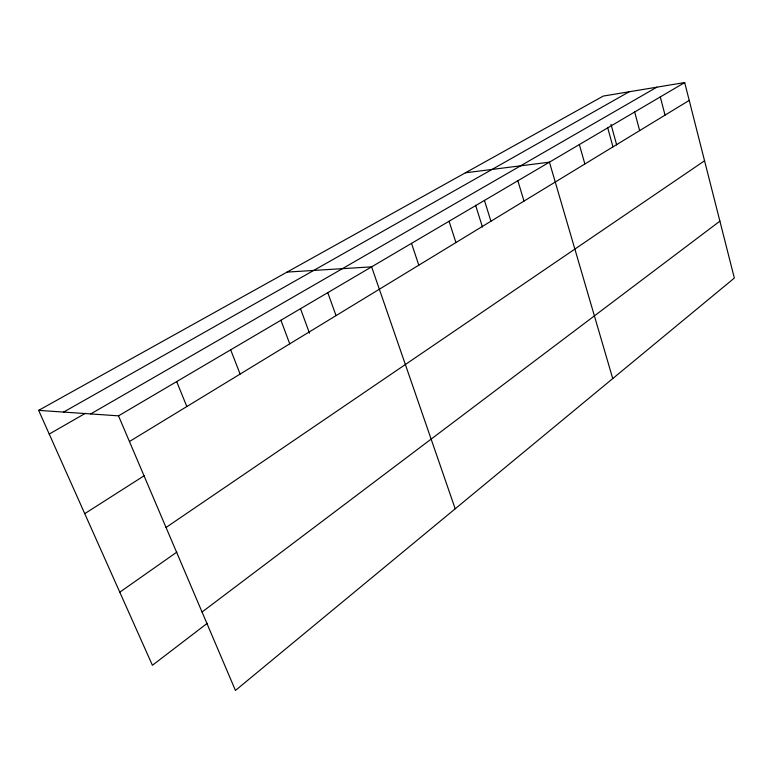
<?xml version="1.0" encoding="UTF-8"?>
<svg xmlns="http://www.w3.org/2000/svg" width="773" height="773" viewBox="0 0 773 773"><rect width="100%" height="100%" fill="white"/><g stroke="black" fill="none" stroke-linecap="round" stroke-linejoin="round"><path stroke-width="1.16" d="M207.241 623.328L152.407 665.282L38.65 410.366L603.259 96.074L684.685 82.556L734.35 278.058L235.446 690.444L118.511 415.845L38.65 410.366M202.053 612.023L719.895 221.155M119.786 592.186L176.901 552.077M166.05 527.476L704.561 160.784M84.74 513.649L144.232 475.714M129.449 441.518L689.216 100.403M118.511 415.845L684.685 82.556M90.702 413.932L656.857 87.175M49.23 434.078L85.417 413.284M63.589 412.077L629.183 91.765M465.414 172.804L549.448 162.175L612.738 378.577M287.044 272.096L371.62 266.849L455.2 508.798M176.679 381.601L186.834 406.55M230.673 349.821L240.113 374.074M280.918 320.244L289.73 343.84M300.455 308.601L309.48 333.163M327.791 292.648L336.033 315.626M411.526 243.36L418.802 265.187M449.074 221.262L455.935 242.567M475.598 205.241L482.449 227.04M484.449 200.429L490.932 221.233M517.862 180.766L523.988 201.086M579.354 144.561L584.871 163.992M607.733 127.864L612.97 146.87M611.028 124.376L616.68 144.957M634.672 111.998L639.658 130.608M660.297 96.915L665.041 115.138"/></g></svg>
